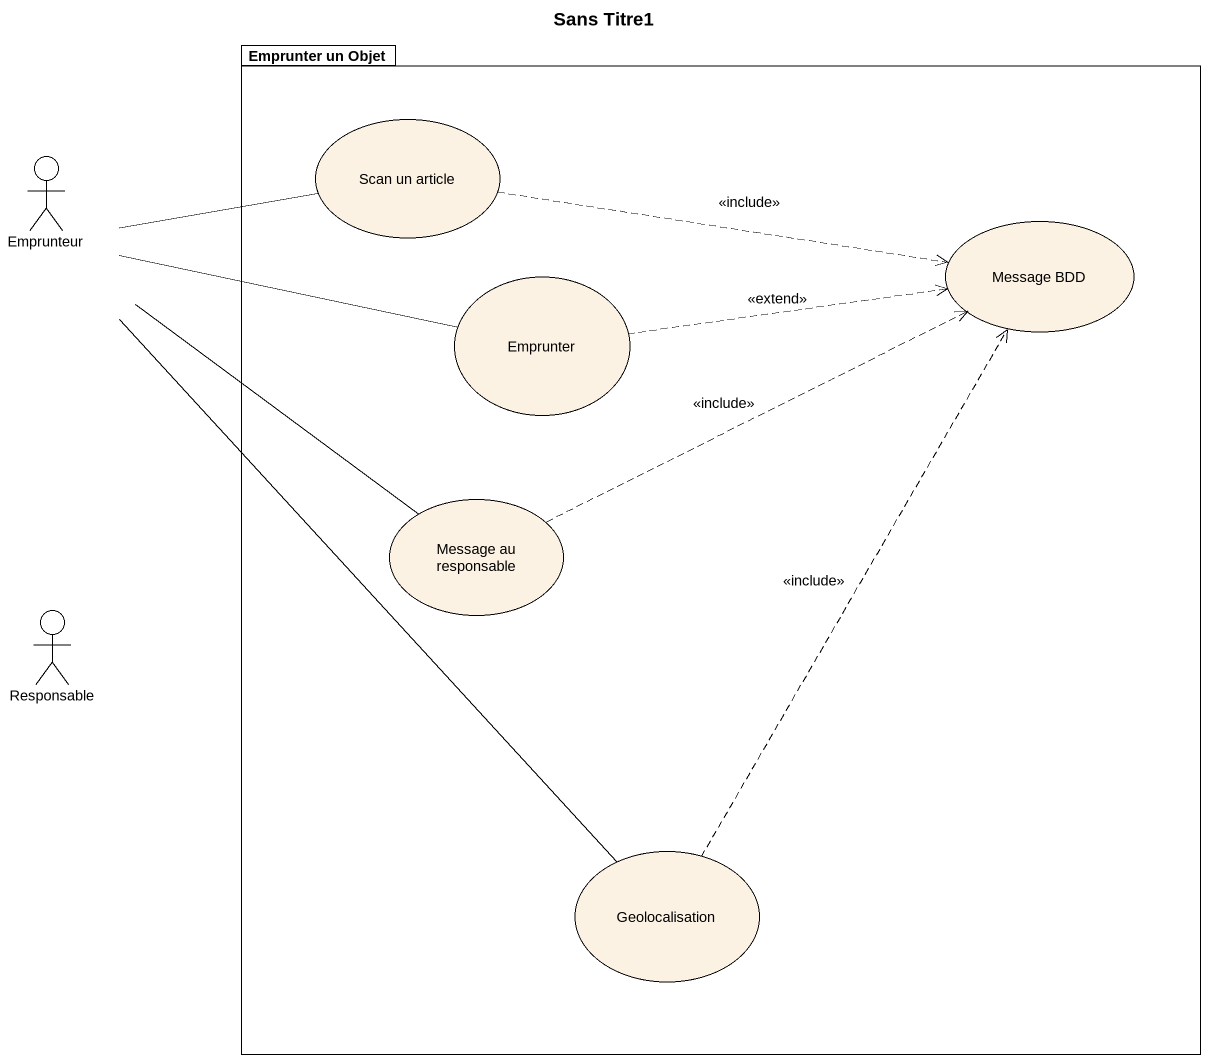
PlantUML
@startuml
title Sans Titre1
package "Emprunter un Objet" as Emprunter_un_Objet {
  usecase "Scan un article" as Scan_un_article
  usecase "Message BDD" as Message_BDD
  usecase Emprunter
  usecase "Message au responsable" as Message_au_responsable
  usecase Geolocalisation
}
actor Emprunteur
actor Responsable
Scan_un_article .right.> Message_BDD : <<include>>
Emprunteur -right- Scan_un_article
Emprunteur -right- Emprunter
Emprunteur -- Message_au_responsable
Emprunteur -- Geolocalisation
Emprunter .right.> Message_BDD : <<extend>>
Message_au_responsable .right.> Message_BDD : <<include>>
Geolocalisation .up.> Message_BDD : <<include>>
@enduml
